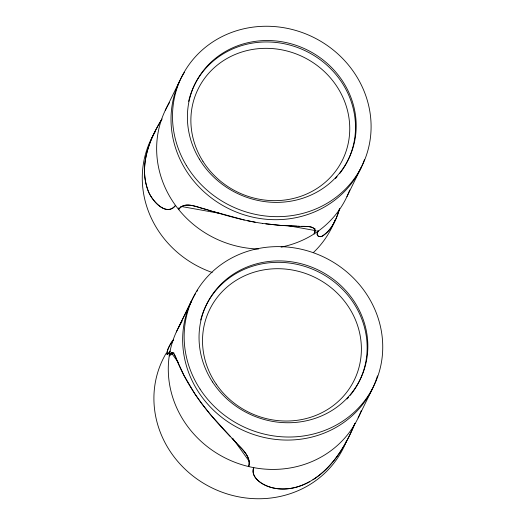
<?xml version="1.0" encoding="UTF-8"?>
<svg xmlns="http://www.w3.org/2000/svg" width="525" height="525" viewBox="0 0 525 525"><rect width="100%" height="100%" fill="white"/><g stroke="black" fill="none" stroke-linecap="round" stroke-linejoin="round"><path stroke-width="0.79" d="M207.559 209.81C198.732 208.162 185.469 200.228 178.625 209.475L178.854 207.848M298.463 226.282C303.345 226.793 318.649 224.523 314.199 233.848L314.961 228.454M339.623 208.438C336.748 218.367 332.43 228.887 323.722 235.088C320.329 238.77 314.692 235.62 318.248 231.098L316.765 230.829M339.347 209.482C336.505 218.813 332.358 228.513 324.411 234.623C320.873 238.232 314.6 236.782 318.248 231.098M354.92 423.419C343.803 450.765 325.277 479.43 295.096 487.508C284.675 490.068 273.151 489.543 263.57 484.398C257.801 481.32 250.733 474.823 253.746 467.631C250.34 476.831 260.813 483.827 268.249 486.504C281.905 491.466 297.36 488.65 309.776 481.648M354.972 423.288C346.047 445.154 333.191 466.699 312.933 479.771M314.199 233.848C318.504 225.776 305.95 226.387 301.252 226.354M178.513 327.548L191.402 301.14L176.334 331.964M165.29 110.316L179.301 81.743M346.946 196.593L361.325 167.252M358.129 417.933L372.507 388.592M173.906 352.912L169.247 355.852L171.78 352.4L172.64 352.4L173.926 353.732L184.098 375.624L195.005 394.131L201.285 403.042L210.295 414.409L230.055 436.177M169.247 355.852C171.609 348.784 175.12 354.69 176.249 358.601M178.625 209.475C184.091 201.062 195.792 206.922 203.372 208.543C222.836 214.574 242.432 220.526 262.658 223.427M161.798 119.398C148.824 140.07 138.935 166.445 148.07 190.529C151.121 199.841 166.169 217.435 175.534 205.439C165.664 217.882 150.248 198.739 147.518 189.098C139.315 165.112 149.192 139.368 162.061 118.978M173.388 340.095C170.382 340.968 162.494 362.106 170.087 351.081L168.433 353.83L167.055 354.519C166.425 349.066 170.697 344.137 173.591 339.852M299.25 226.295L279.648 225.343L262.362 223.381M297.117 226.236L281.722 225.501L265.834 223.873M180.731 206.371L221.616 213.721M286.801 225.442L315.276 230.56M255.143 222.2L247.557 220.71M244.296 220.001L212.789 211.411M208.51 210.105L211.247 210.945M232.037 438.244C238.343 446.48 251.81 454.65 248.719 466.561C251.764 455.641 239.859 447.773 233.94 440.239M233.33 439.602C210.138 416.174 188.619 390.108 176.472 359.107M171.511 353.069L178.211 362.401M232.713 438.322L249.467 461.672M349.702 190.011A100.557 93.877 26.1 0 1 281.085 247.111M258.517 249.007A100.557 93.877 26.1 0 1 170.855 198.424A100.557 93.877 26.1 0 1 169.444 102.644M364.435 159.692A100.557 93.877 26.1 0 1 229.34 208.957A100.557 93.877 26.1 0 1 184.452 72.273M188.632 101.404A85.47 79.793 26.1 0 1 305.386 50.82A85.47 79.793 26.1 0 1 339.688 173.545M337.089 176.695A85.47 79.793 26.1 0 1 335.449 178.52M335.121 219.909A100.557 93.877 26.1 0 1 313.32 252.623M212.205 272.468A100.557 93.877 26.1 0 1 155.702 130.955M361.193 410.78A100.557 93.877 26.1 0 1 225.599 458.181A100.557 93.877 26.1 0 1 182.05 321.457M377.455 375.874A100.557 93.877 26.1 0 1 243.613 430.566A100.557 93.877 26.1 0 1 195.556 293.514M196.809 291.526A100.557 93.877 26.1 0 1 197.676 290.213M200.701 320.02A85.47 79.793 26.1 0 1 318.76 272.042A85.47 79.793 26.1 0 1 350.201 395.325M348.62 397.195A85.47 79.793 26.1 0 1 346.973 399.02M346.612 440.659A100.557 93.877 26.1 0 1 212.5 488.145A100.557 93.877 26.1 0 1 165.998 353.548M199.303 159.062A85.47 79.793 26.1 0 0 345.476 164.712A85.47 79.793 26.1 0 0 270.624 40.596A85.47 79.793 26.1 0 0 199.303 159.062M186.506 165.697A100.557 93.877 26.1 0 0 358.483 172.344A100.557 93.877 26.1 0 0 270.414 26.329A100.557 93.877 26.1 0 0 186.506 165.697M202.906 161.227A80.443 75.101 26.1 0 0 340.417 163.912A80.443 75.101 26.1 0 0 267.619 48.346A80.443 75.101 26.1 0 0 202.906 161.227M212.546 381.983A85.47 79.793 26.1 0 0 358.555 382.587A85.47 79.793 26.1 0 0 279.228 260.899A85.47 79.793 26.1 0 0 212.546 381.983M200.038 389.071A100.557 93.877 26.1 0 0 371.812 389.786A100.557 93.877 26.1 0 0 278.48 246.619A100.557 93.877 26.1 0 0 200.038 389.071M216.221 384.149A80.443 75.101 26.1 0 0 353.45 381.734A80.443 75.101 26.1 0 0 276.189 268.715A80.443 75.101 26.1 0 0 216.221 384.149"/></g></svg>
